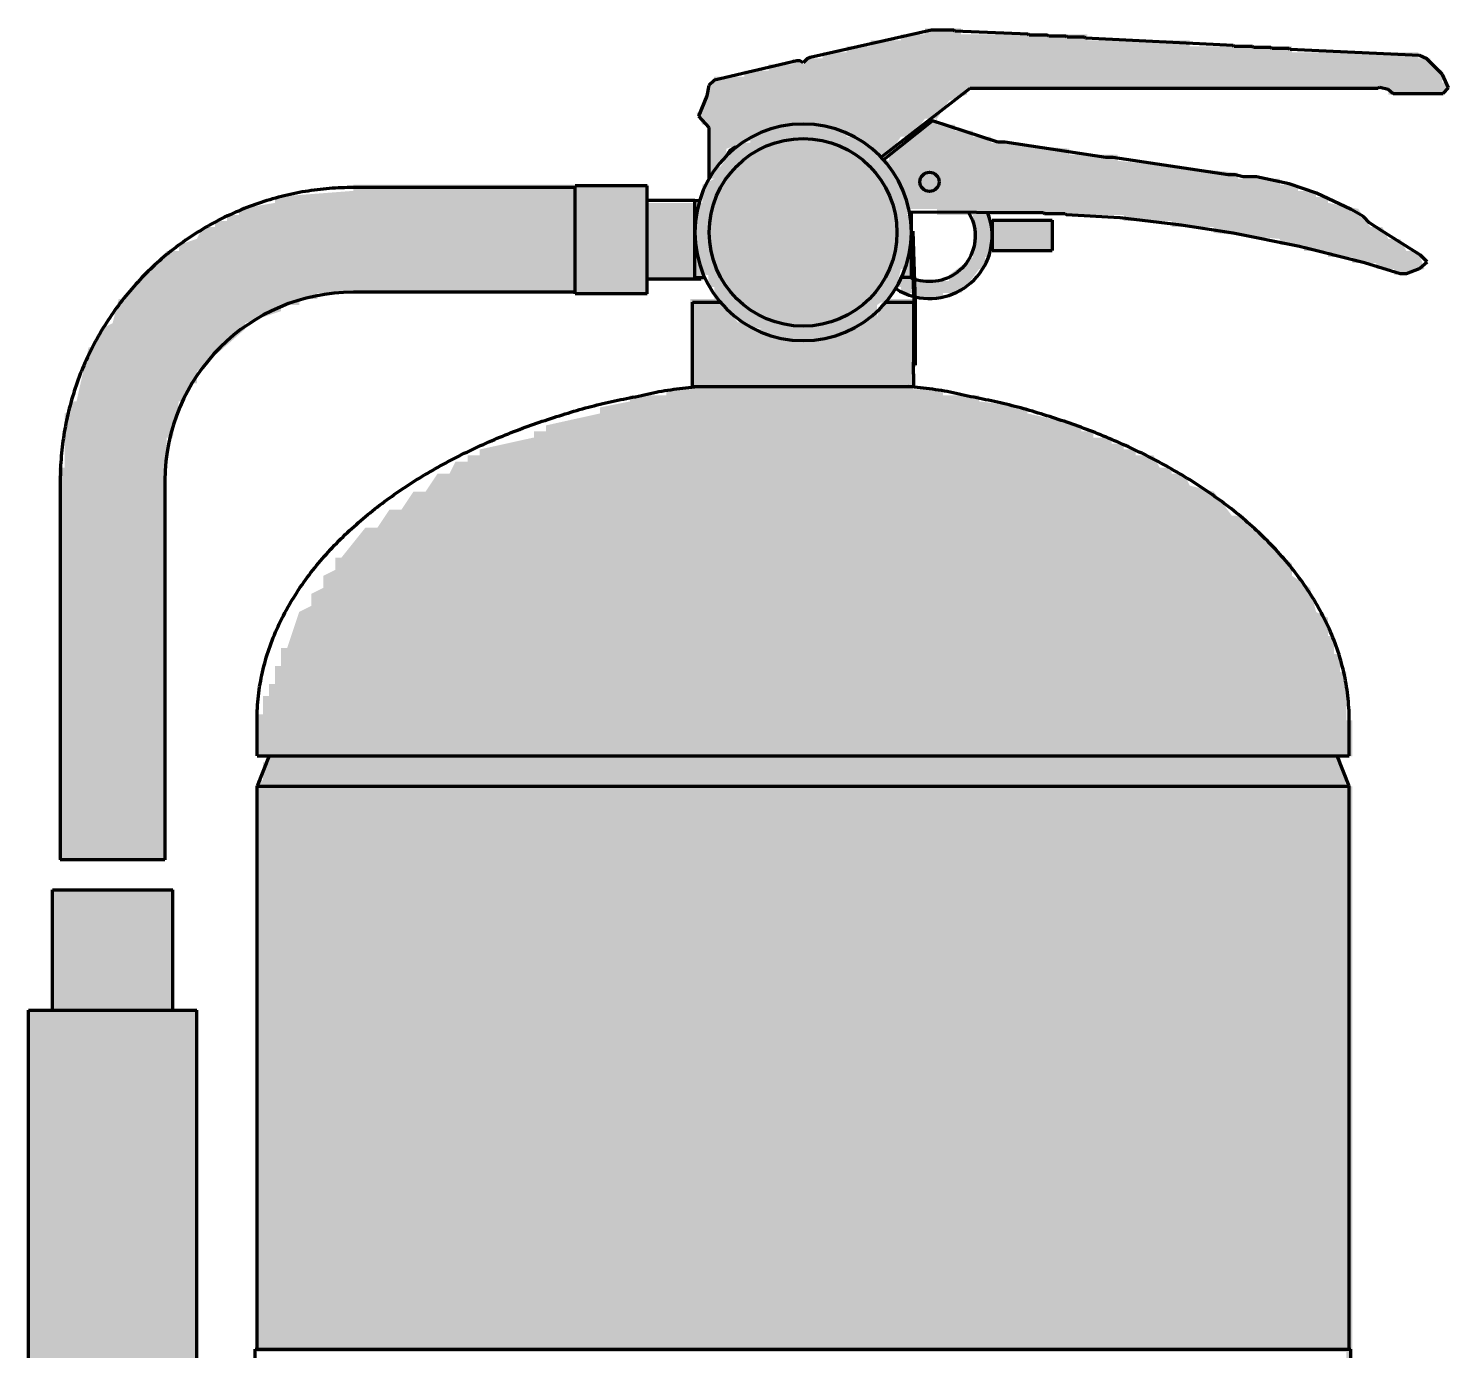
# Model space of a CAD drawing. Header units: millimetres. Extents: x 0 to 420, y 0 to 297.
# Drawn here: x 81.5 to 105.1, y 214.94 to 236.91 of the extents above; entities that cross this region are included whole.
import ezdxf

# ---------------------------------------------------------------- set-up
doc = ezdxf.new("R2010")
doc.units = ezdxf.units.MM
doc.layers.add('01-VISIBLE', color=7, linetype='CONTINUOUS', lineweight=70)
doc.layers.add('13-GRAFICA', color=30, linetype='CONTINUOUS', lineweight=18)

msp = doc.modelspace()

# ---------------------------------------------------------------- hatches: boundary and pattern name
at = {"layer": '13-GRAFICA', "true_color": 0xb21820}
h = msp.add_hatch(color=7, dxfattribs=at)
h.dxf.hatch_style = 1
h.paths.add_polyline_path([(92.799, 234.415), (92.799, 235.315), (92.699, 235.315), (92.599, 235.514), (92.699, 235.514), (92.899, 236.114), (93.399, 236.114), (93.399, 236.214), (93.799, 236.214), (93.799, 236.315), (94.199, 236.315), (94.199, 236.415), (94.399, 236.315), (94.399, 236.415), (94.699, 236.415), (94.699, 236.514), (95.099, 236.514), (95.099, 236.614), (95.499, 236.614), (95.499, 236.714), (95.999, 236.714), (95.999, 236.815), (96.399, 236.815), (96.399, 236.915), (96.999, 236.915), (96.999, 236.815), (99.099, 236.815), (99.099, 236.714), (100.799, 236.714), (100.799, 236.614), (102.499, 236.614), (102.499, 236.514), (104.599, 236.514), (104.599, 236.415), (104.799, 236.415), (104.799, 236.315), (104.999, 236.214), (104.999, 236.014), (105.099, 236.014), (104.999, 235.815), (104.099, 235.815), (104.099, 235.915), (97.099, 235.915), (97.099, 235.815), (96.799, 235.714), (96.599, 235.415), (96.399, 235.415), (96.199, 235.114), (95.999, 235.114), (95.799, 234.815), (95.599, 234.815), (95.599, 234.915), (95.399, 234.915), (95.299, 235.114), (94.799, 235.214), (94.799, 235.315), (93.899, 235.315), (93.899, 235.214), (93.699, 235.214), (93.699, 235.114), (93.099, 234.915), (93.099, 234.714), (92.899, 234.614), (92.899, 234.415)])
at = {"layer": '13-GRAFICA', "true_color": 0xffffff}
h = msp.add_hatch(color=7, dxfattribs=at)
h.dxf.hatch_style = 1
h.paths.add_polyline_path([(93.699, 231.915), (93.299, 232.014), (93.299, 232.114), (92.899, 232.415), (92.899, 232.614), (92.799, 232.614), (92.799, 232.815), (92.699, 232.815), (92.699, 233.014), (92.599, 233.014), (92.599, 234.014), (92.699, 234.014), (92.699, 234.315), (92.899, 234.415), (92.899, 234.614), (92.999, 234.614), (93.299, 235.014), (93.499, 235.014), (93.499, 235.114), (93.699, 235.114), (93.699, 235.214), (93.899, 235.214), (93.899, 235.315), (94.799, 235.315), (94.799, 235.214), (95.099, 235.214), (95.099, 235.114), (95.299, 235.114), (95.399, 234.915), (95.599, 234.915), (95.599, 234.815), (95.799, 234.714), (95.799, 234.514), (95.999, 234.415), (95.999, 234.214), (96.099, 234.214), (96.099, 233.815), (96.199, 233.815), (96.099, 232.915), (95.999, 232.915), (95.899, 232.514), (95.599, 232.315), (95.599, 232.114), (95.399, 232.114), (95.299, 231.915), (94.999, 231.915), (94.999, 231.815), (94.699, 231.815), (94.699, 231.714), (93.999, 231.714), (93.999, 231.815), (93.699, 231.815)])
at = {"layer": '13-GRAFICA', "true_color": 0xb21820}
h = msp.add_hatch(color=7, dxfattribs=at)
h.dxf.hatch_style = 1
h.paths.add_polyline_path([(96.599, 235.415), (96.599, 235.315), (96.599, 234.514), (96.399, 234.514), (96.299, 234.315), (96.299, 235.19)])
h = msp.add_hatch(color=7, dxfattribs=at)
h.dxf.hatch_style = 1
h.paths.add_polyline_path([(96.899, 235.315), (96.899, 235.214), (97.199, 235.214), (97.199, 235.114), (97.499, 235.114), (97.499, 235.014), (98.799, 234.915), (98.799, 234.815), (99.599, 234.815), (99.599, 234.714), (101.599, 234.514), (101.599, 234.415), (102.299, 234.415), (102.299, 234.315), (102.599, 234.315), (102.599, 234.214), (102.899, 234.214), (102.899, 234.114), (103.099, 234.114), (103.099, 234.014), (103.599, 233.915), (103.799, 233.614), (103.999, 233.614), (104.099, 233.415), (104.299, 233.415), (104.399, 233.214), (104.599, 233.214), (104.699, 232.915), (104.199, 232.815), (104.199, 232.915), (103.899, 232.915), (103.899, 233.014), (103.499, 233.014), (103.499, 233.114), (103.099, 233.114), (103.099, 233.214), (102.699, 233.214), (102.699, 233.315), (102.299, 233.315), (102.299, 233.415), (101.199, 233.514), (101.199, 233.614), (100.499, 233.614), (100.499, 233.714), (99.699, 233.714), (99.699, 233.815), (96.599, 233.815), (96.599, 233.915), (96.599, 234.214), (96.599, 234.514), (96.599, 235.315)])
h = msp.add_hatch(color=7, dxfattribs=at)
h.dxf.hatch_style = 1
h.paths.add_polyline_path([(95.999, 234.214), (95.999, 234.415), (95.799, 234.514), (95.799, 234.815), (96.299, 235.19), (96.299, 234.315), (96.299, 233.915), (96.099, 233.915), (96.099, 234.214)])
at = {"layer": '13-GRAFICA', "true_color": 0xd6d9de}
h = msp.add_hatch(color=7, dxfattribs=at)
h.dxf.hatch_style = 1
h.paths.add_polyline_path([(96.399, 234.514), (96.599, 234.514), (96.599, 234.214), (96.299, 234.315)])
at = {"layer": '13-GRAFICA', "true_color": 0x202020}
h = msp.add_hatch(color=7, dxfattribs=at)
h.dxf.hatch_style = 1
h.paths.add_polyline_path([(81.999, 223.114), (81.999, 229.614), (82.099, 229.614), (82.099, 230.514), (82.199, 230.514), (82.199, 230.714), (82.299, 230.714), (82.499, 231.614), (82.599, 231.614), (82.699, 231.915), (82.899, 232.014), (82.999, 232.415), (83.099, 232.415), (83.799, 233.214), (83.999, 233.214), (83.999, 233.315), (84.299, 233.415), (84.399, 233.614), (84.599, 233.614), (84.599, 233.714), (84.799, 233.714), (84.799, 233.815), (84.999, 233.815), (84.999, 233.915), (85.599, 234.014), (85.599, 234.114), (86.899, 234.214), (86.899, 234.315), (90.599, 234.315), (90.599, 232.514), (86.299, 232.514), (86.299, 232.415), (85.999, 232.415), (85.999, 232.315), (85.699, 232.315), (85.699, 232.214), (85.099, 232.014), (85.099, 231.915), (84.299, 231.214), (84.299, 231.014), (84.199, 231.014), (84.099, 230.714), (83.999, 230.714), (83.899, 230.114), (83.799, 230.114), (83.799, 223.114)])
at = {"layer": '13-GRAFICA', "true_color": 0xcba23e}
h = msp.add_hatch(color=7, dxfattribs=at)
h.dxf.hatch_style = 1
h.paths.add_polyline_path([(90.599, 232.514), (90.599, 234.315), (91.799, 234.315), (91.799, 232.514)])
at = {"layer": '13-GRAFICA', "true_color": 0xb21820}
h = msp.add_hatch(color=7, dxfattribs=at)
h.dxf.hatch_style = 1
h.paths.add_polyline_path([(96.299, 233.915), (96.299, 234.315), (96.599, 234.214), (96.599, 233.915)])
at = {"layer": '13-GRAFICA', "true_color": 0xcba23e}
h = msp.add_hatch(color=7, dxfattribs=at)
h.dxf.hatch_style = 1
h.paths.add_polyline_path([(91.799, 234.014), (92.599, 234.014), (92.599, 233.014), (92.699, 233.014), (92.699, 232.714), (91.799, 232.714)])
at = {"layer": '13-GRAFICA', "true_color": 0xd6d9de}
h = msp.add_hatch(color=7, dxfattribs=at)
h.dxf.hatch_style = 1
h.paths.add_polyline_path([(95.999, 232.614), (95.899, 232.614), (95.999, 232.815), (96.199, 232.815), (96.199, 232.714), (96.799, 232.714), (96.799, 232.815), (97.199, 233.114), (97.199, 233.815), (97.499, 233.815), (97.499, 233.114), (97.399, 233.114), (97.399, 232.915), (97.299, 232.915), (96.999, 232.514), (96.699, 232.514), (96.699, 232.415), (96.199, 232.415), (96.199, 232.514), (95.999, 232.514)])
at = {"layer": '13-GRAFICA', "true_color": 0xffd200}
h = msp.add_hatch(color=7, dxfattribs=at)
h.dxf.hatch_style = 1
h.paths.add_polyline_path([(97.499, 233.214), (97.499, 233.714), (98.499, 233.714), (98.499, 233.214)])
at = {"layer": '13-GRAFICA', "true_color": 0xcba23e}
h = msp.add_hatch(color=7, dxfattribs=at)
h.dxf.hatch_style = 1
h.paths.add_polyline_path([(96.099, 233.214), (96.199, 233.214), (96.199, 232.815), (95.999, 232.815)])
at = {"layer": '13-GRAFICA', "true_color": 0xb21820}
h = msp.add_hatch(color=7, dxfattribs=at)
h.dxf.hatch_style = 1
h.paths.add_polyline_path([(96.199, 230.915), (92.499, 230.915), (92.499, 232.415), (92.999, 232.415), (93.299, 232.014), (93.499, 232.014), (93.499, 231.915), (93.699, 231.915), (93.699, 231.815), (93.999, 231.815), (93.999, 231.714), (94.699, 231.714), (94.699, 231.815), (94.999, 231.815), (94.999, 231.915), (95.299, 231.915), (95.399, 232.114), (95.599, 232.114), (95.699, 232.415), (96.199, 232.415)])
h = msp.add_hatch(color=7, dxfattribs=at)
h.dxf.hatch_style = 1
h.paths.add_polyline_path([(85.299, 224.815), (85.299, 225.514), (85.399, 225.514), (85.399, 225.815), (85.499, 225.815), (85.499, 226.014), (85.599, 226.014), (85.599, 226.315), (85.699, 226.315), (85.699, 226.614), (85.799, 226.614), (85.999, 227.214), (86.199, 227.315), (86.199, 227.514), (86.399, 227.614), (86.399, 227.815), (86.599, 227.915), (86.599, 228.114), (86.699, 228.114), (87.099, 228.614), (87.299, 228.614), (87.499, 228.915), (87.699, 228.915), (87.899, 229.214), (88.099, 229.214), (88.299, 229.514), (88.499, 229.514), (88.599, 229.714), (88.799, 229.714), (88.799, 229.815), (88.999, 229.815), (88.999, 229.915), (89.899, 230.114), (89.899, 230.214), (90.099, 230.214), (90.099, 230.315), (90.999, 230.514), (90.999, 230.614), (91.499, 230.714), (91.499, 230.815), (92.099, 230.815), (92.099, 230.915), (96.699, 230.915), (96.699, 230.815), (97.299, 230.815), (97.299, 230.714), (98.099, 230.614), (98.099, 230.514), (98.999, 230.315), (98.999, 230.214), (99.199, 230.214), (99.199, 230.114), (99.499, 230.114), (99.499, 230.014), (99.699, 230.014), (99.699, 229.915), (99.899, 229.915), (99.899, 229.815), (100.199, 229.815), (100.299, 229.614), (100.499, 229.614), (100.499, 229.514), (100.699, 229.514), (100.799, 229.315), (101.199, 229.214), (101.499, 228.815), (101.699, 228.815), (101.699, 228.714), (102.499, 228.014), (102.499, 227.815), (102.799, 227.614), (102.899, 227.214), (103.099, 227.114), (103.099, 226.815), (103.199, 226.815), (103.199, 226.514), (103.299, 226.514), (103.299, 226.214), (103.399, 226.214), (103.399, 225.415), (103.499, 225.415), (103.499, 224.815)])
h = msp.add_hatch(color=7, dxfattribs=at)
h.dxf.hatch_style = 1
h.paths.add_polyline_path([(103.499, 203.714), (103.399, 203.714), (103.399, 214.915), (85.299, 214.915), (85.299, 224.415), (85.399, 224.415), (85.399, 224.714), (85.499, 224.714), (85.499, 224.815), (103.299, 224.815), (103.399, 224.315), (103.499, 224.315)])
at = {"layer": '13-GRAFICA', "true_color": 0x202020}
h = msp.add_hatch(color=7, dxfattribs=at)
h.dxf.hatch_style = 1
h.paths.add_polyline_path([(81.899, 222.614), (83.899, 222.614), (83.899, 220.614), (81.899, 220.614)])
h = msp.add_hatch(color=7, dxfattribs=at)
h.dxf.hatch_style = 1
h.paths.add_polyline_path([(81.499, 211.614), (81.499, 220.614), (84.299, 220.614), (84.299, 211.614)])

# ---------------------------------------------------------------- linework, layer by layer
at = {"layer": '01-VISIBLE'}
for p, q in [((96.508, 236.886), (94.493, 236.428)), ((96.88, 236.886), (96.508, 236.886)), ((96.897, 236.868), (96.88, 236.886)), ((98.116, 236.817), (96.897, 236.868)), ((98.133, 236.802), (98.116, 236.817)), ((98.438, 236.802), (98.133, 236.802)), ((98.455, 236.785), (98.438, 236.802)), ((98.743, 236.785), (98.455, 236.785)), ((98.76, 236.767), (98.743, 236.785)), ((99.048, 236.767), (98.76, 236.767)), ((99.065, 236.75), (99.048, 236.767)), ((101.52, 236.631), (99.065, 236.75)), ((101.537, 236.614), (101.52, 236.631)), ((101.842, 236.614), (101.537, 236.614)), ((101.859, 236.597), (101.842, 236.614)), ((102.146, 236.597), (101.859, 236.597)), ((102.163, 236.581), (102.146, 236.597)), ((102.451, 236.581), (102.163, 236.581)), ((102.468, 236.564), (102.451, 236.581)), ((104.619, 236.463), (102.468, 236.564)), ((94.272, 236.377), (92.901, 236.055)), ((94.323, 236.377), (94.272, 236.377)), ((94.374, 236.344), (94.323, 236.377)), ((94.442, 236.411), (94.374, 236.344)), ((94.493, 236.428), (94.442, 236.411)), ((104.737, 236.411), (104.619, 236.463)), ((105, 236.149), (104.737, 236.411)), ((92.901, 236.055), (92.808, 235.963)), ((105.101, 235.928), (105, 236.149)), ((92.774, 235.793), (92.638, 235.454)), ((92.808, 235.963), (92.774, 235.793)), ((95.67, 234.774), (97.151, 235.921)), ((97.151, 235.921), (103.924, 235.921)), ((103.924, 235.921), (103.958, 235.938)), ((103.958, 235.938), (104.094, 235.904)), ((104.094, 235.904), (104.178, 235.835)), ((104.178, 235.835), (105.008, 235.835)), ((105.008, 235.835), (105.101, 235.928)), ((92.638, 235.454), (92.808, 235.268)), ((96.525, 235.379), (95.709, 234.731)), ((97.608, 235.024), (96.525, 235.379)), ((92.808, 235.268), (92.808, 234.412)), ((97.727, 235.024), (97.608, 235.024)), ((99.403, 234.769), (97.727, 235.024)), ((99.522, 234.769), (99.403, 234.769)), ((101.435, 234.481), (99.522, 234.769)), ((101.554, 234.481), (101.435, 234.481)), ((101.689, 234.447), (101.554, 234.481)), ((101.909, 234.447), (101.689, 234.447)), ((102.451, 234.328), (101.909, 234.447)), ((90.584, 234.269), (86.899, 234.269)), ((91.784, 234.299), (90.584, 234.299)), ((102.908, 234.177), (102.451, 234.328)), ((103.484, 233.905), (102.908, 234.177)), ((92.574, 234.054), (91.784, 234.054)), ((92.574, 232.774), (92.574, 234.054)), ((103.687, 233.786), (103.484, 233.905)), ((96.141, 233.867), (98.37, 233.855)), ((96.174, 232.774), (96.174, 233.867)), ((97.514, 233.725), (98.514, 233.725)), ((98.37, 233.855), (98.387, 233.838)), ((98.387, 233.838), (98.726, 233.838)), ((98.726, 233.838), (98.743, 233.82)), ((98.743, 233.82), (99.64, 233.769)), ((99.64, 233.769), (100.656, 233.651)), ((103.789, 233.685), (103.687, 233.786)), ((103.992, 233.549), (103.789, 233.685)), ((96.177, 233.544), (96.197, 233.545)), ((96.217, 232.364), (96.177, 233.544)), ((96.197, 233.545), (96.237, 232.365)), ((100.656, 233.651), (101.52, 233.516)), ((101.52, 233.516), (102.621, 233.296)), ((104.636, 233.143), (103.992, 233.549)), ((97.514, 233.225), (98.514, 233.225)), ((102.621, 233.296), (103.704, 233.024)), ((103.704, 233.024), (104.297, 232.839)), ((104.619, 232.923), (104.746, 233.034)), ((104.746, 233.034), (104.636, 233.143)), ((92.674, 232.745), (91.784, 232.745)), ((104.297, 232.839), (104.399, 232.839)), ((104.399, 232.839), (104.619, 232.923)), ((90.584, 232.529), (86.899, 232.529)), ((91.784, 232.5), (90.584, 232.5)), ((92.534, 230.964), (92.534, 232.364)), ((96.214, 231.364), (96.214, 232.364)), ((96.217, 231.315), (96.217, 232.364)), ((96.237, 232.365), (96.237, 231.315)), ((96.211, 231.165), (96.211, 231.364)), ((96.237, 231.315), (96.217, 231.315)), ((96.214, 230.964), (96.214, 231.165)), ((96.125, 230.964), (96.125, 230.964)), ((82.029, 229.399), (82.029, 223.094)), ((83.769, 229.399), (83.769, 223.094)), ((85.299, 224.821), (85.299, 225.421)), ((103.449, 224.821), (103.449, 225.421)), ((85.499, 224.821), (85.299, 224.321)), ((103.449, 224.321), (103.249, 224.821)), ((85.299, 214.957), (85.299, 224.321)), ((103.449, 214.957), (103.449, 224.321)), ((81.899, 220.594), (81.899, 222.594)), ((83.899, 220.594), (83.899, 222.594)), ((81.499, 211.594), (81.499, 220.594)), ((84.299, 211.594), (84.299, 220.594)), ((85.269, 203.695), (85.269, 214.957)), ((103.479, 203.695), (103.479, 214.957))]:
    msp.add_line(p, q, dxfattribs=at)
for points in [[(96.39, 234.501), (96.39, 234.501), (96.39, 234.501), (96.391, 234.501), (96.391, 234.501), (96.391, 234.501), (96.391, 234.501)], [(86.899, 234.269), (86.849, 234.269), (86.798, 234.268), (86.748, 234.267), (86.698, 234.265), (86.647, 234.263), (86.597, 234.26), (86.547, 234.257), (86.497, 234.253), (86.447, 234.248), (86.397, 234.244), (86.347, 234.238), (86.297, 234.232), (86.247, 234.226), (86.197, 234.219), (86.147, 234.211), (86.097, 234.203), (86.048, 234.195), (85.998, 234.185), (85.949, 234.176), (85.9, 234.166), (85.85, 234.155), (85.801, 234.144), (85.752, 234.133), (85.703, 234.12), (85.655, 234.108), (85.606, 234.095), (85.558, 234.081), (85.509, 234.067), (85.461, 234.052), (85.413, 234.037), (85.365, 234.022), (85.318, 234.006), (85.27, 233.989), (85.223, 233.972), (85.176, 233.954), (85.129, 233.936), (85.082, 233.918), (85.035, 233.899), (84.989, 233.879), (84.943, 233.859), (84.897, 233.839), (84.851, 233.818), (84.805, 233.797), (84.76, 233.775), (84.715, 233.752), (84.67, 233.73), (84.626, 233.706), (84.581, 233.683), (84.537, 233.658), (84.493, 233.634), (84.449, 233.609), (84.406, 233.583), (84.363, 233.557), (84.32, 233.531), (84.278, 233.504), (84.235, 233.477), (84.193, 233.449), (84.152, 233.421), (84.11, 233.392), (84.069, 233.363), (84.028, 233.333), (83.988, 233.304), (83.948, 233.273), (83.908, 233.243), (83.868, 233.211), (83.829, 233.18), (83.79, 233.148), (83.752, 233.116), (83.713, 233.083), (83.675, 233.05), (83.638, 233.016), (83.601, 232.982), (83.564, 232.948), (83.527, 232.914), (83.491, 232.879), (83.455, 232.843), (83.42, 232.807), (83.385, 232.771), (83.35, 232.735), (83.316, 232.698), (83.282, 232.661), (83.249, 232.623), (83.216, 232.585), (83.183, 232.547), (83.15, 232.508), (83.119, 232.47), (83.087, 232.43), (83.056, 232.391), (83.025, 232.351), (82.995, 232.311), (82.965, 232.27), (82.936, 232.229), (82.907, 232.188), (82.878, 232.147), (82.85, 232.105), (82.822, 232.063), (82.795, 232.021), (82.768, 231.978), (82.741, 231.935), (82.715, 231.892), (82.69, 231.849), (82.665, 231.805), (82.64, 231.762), (82.616, 231.717), (82.592, 231.673), (82.569, 231.628), (82.546, 231.583), (82.524, 231.538), (82.502, 231.493), (82.481, 231.448), (82.46, 231.402), (82.439, 231.356), (82.419, 231.31), (82.4, 231.263), (82.381, 231.217), (82.362, 231.17), (82.344, 231.123), (82.327, 231.076), (82.309, 231.028), (82.293, 230.981), (82.277, 230.933), (82.261, 230.885), (82.246, 230.837), (82.231, 230.789), (82.217, 230.741), (82.204, 230.692), (82.191, 230.644), (82.178, 230.595), (82.166, 230.546), (82.154, 230.497), (82.143, 230.448), (82.133, 230.399), (82.123, 230.35), (82.113, 230.3), (82.104, 230.251), (82.095, 230.201), (82.087, 230.151), (82.08, 230.102), (82.073, 230.052), (82.066, 230.002), (82.06, 229.952), (82.055, 229.902), (82.05, 229.852), (82.046, 229.802), (82.042, 229.751), (82.038, 229.701), (82.035, 229.651), (82.033, 229.601), (82.031, 229.55), (82.03, 229.5), (82.029, 229.45), (82.029, 229.399)], [(90.584, 232.5), (90.584, 232.549), (90.584, 232.6), (90.584, 232.649), (90.584, 232.7), (90.584, 232.75), (90.584, 232.799), (90.584, 232.85), (90.584, 232.899), (90.584, 232.95), (90.584, 233), (90.584, 233.049), (90.584, 233.1), (90.584, 233.149), (90.584, 233.2), (90.584, 233.25), (90.584, 233.299), (90.584, 233.35), (90.584, 233.399), (90.584, 233.45), (90.584, 233.5), (90.584, 233.549), (90.584, 233.6), (90.584, 233.649), (90.584, 233.7), (90.584, 233.75), (90.584, 233.799), (90.584, 233.85), (90.584, 233.899), (90.584, 233.95), (90.584, 234), (90.584, 234.049), (90.584, 234.1), (90.584, 234.149), (90.584, 234.2), (90.584, 234.25), (90.584, 234.299)], [(91.784, 232.5), (91.784, 232.549), (91.784, 232.6), (91.784, 232.649), (91.784, 232.7), (91.784, 232.75), (91.784, 232.799), (91.784, 232.85), (91.784, 232.899), (91.784, 232.95), (91.784, 233), (91.784, 233.049), (91.784, 233.1), (91.784, 233.149), (91.784, 233.2), (91.784, 233.25), (91.784, 233.299), (91.784, 233.35), (91.784, 233.399), (91.784, 233.45), (91.784, 233.5), (91.784, 233.549), (91.784, 233.6), (91.784, 233.649), (91.784, 233.7), (91.784, 233.75), (91.784, 233.799), (91.784, 233.85), (91.784, 233.899), (91.784, 233.95), (91.784, 234), (91.784, 234.049), (91.784, 234.1), (91.784, 234.149), (91.784, 234.2), (91.784, 234.25), (91.784, 234.299)], [(92.574, 234.054), (92.587, 234.054), (92.601, 234.054), (92.614, 234.054), (92.627, 234.054), (92.64, 234.054), (92.654, 234.054)], [(97.122, 233.862), (97.147, 233.818), (97.169, 233.772), (97.188, 233.726), (97.204, 233.678), (97.216, 233.629), (97.225, 233.579), (97.231, 233.529), (97.234, 233.479), (97.233, 233.428), (97.229, 233.378), (97.222, 233.328), (97.211, 233.279), (97.197, 233.23), (97.18, 233.183), (97.16, 233.137), (97.136, 233.092), (97.11, 233.049), (97.081, 233.008), (97.05, 232.968), (97.016, 232.931), (96.979, 232.897), (96.94, 232.864), (96.899, 232.835), (96.857, 232.808), (96.812, 232.784), (96.766, 232.763), (96.719, 232.745), (96.671, 232.73), (96.622, 232.719), (96.572, 232.711), (96.522, 232.706), (96.472, 232.705), (96.421, 232.706), (96.371, 232.712), (96.321, 232.72), (96.272, 232.732), (96.224, 232.747)], [(97.514, 233.725), (97.514, 233.674), (97.514, 233.625), (97.514, 233.575), (97.514, 233.524), (97.514, 233.475), (97.514, 233.424), (97.514, 233.375), (97.514, 233.325), (97.514, 233.274), (97.514, 233.225)], [(98.514, 233.725), (98.514, 233.674), (98.514, 233.625), (98.514, 233.575), (98.514, 233.524), (98.514, 233.475), (98.514, 233.424), (98.514, 233.375), (98.514, 233.325), (98.514, 233.274), (98.514, 233.225)], [(92.574, 232.774), (92.601, 232.774), (92.629, 232.774), (92.656, 232.774), (92.683, 232.774), (92.71, 232.774), (92.738, 232.774)], [(92.674, 232.745), (92.674, 232.75), (92.674, 232.755), (92.674, 232.76), (92.674, 232.764), (92.674, 232.769), (92.674, 232.774)], [(96.174, 232.774), (96.147, 232.774), (96.119, 232.774), (96.092, 232.774), (96.065, 232.774), (96.038, 232.774), (96.01, 232.774)], [(96.204, 232.754), (96.196, 232.757), (96.188, 232.761), (96.179, 232.764), (96.171, 232.767), (96.163, 232.771), (96.155, 232.774)], [(92.534, 232.364), (92.586, 232.364), (92.637, 232.364), (92.689, 232.364), (92.74, 232.364), (92.792, 232.364), (92.843, 232.364), (92.895, 232.364), (92.946, 232.364), (92.998, 232.364)], [(95.75, 232.364), (95.802, 232.364), (95.853, 232.364), (95.905, 232.364), (95.956, 232.364), (96.008, 232.364), (96.059, 232.364), (96.111, 232.364), (96.162, 232.364), (96.214, 232.364)], [(96.211, 231.364), (96.212, 231.364), (96.212, 231.364), (96.213, 231.364), (96.213, 231.364), (96.214, 231.364), (96.214, 231.364)], [(96.211, 231.165), (96.212, 231.165), (96.212, 231.165), (96.213, 231.165), (96.213, 231.165), (96.214, 231.165), (96.214, 231.165)], [(85.299, 225.421), (85.299, 225.471), (85.3, 225.521), (85.302, 225.571), (85.305, 225.621), (85.308, 225.671), (85.312, 225.721), (85.316, 225.771), (85.322, 225.82), (85.328, 225.87), (85.334, 225.92), (85.342, 225.969), (85.35, 226.019), (85.359, 226.068), (85.368, 226.117), (85.378, 226.166), (85.389, 226.215), (85.401, 226.264), (85.413, 226.313), (85.426, 226.361), (85.439, 226.409), (85.453, 226.457), (85.468, 226.505), (85.483, 226.553), (85.499, 226.6), (85.516, 226.648), (85.533, 226.695), (85.551, 226.742), (85.569, 226.788), (85.588, 226.835), (85.607, 226.881), (85.627, 226.927), (85.648, 226.972), (85.669, 227.018), (85.691, 227.063), (85.713, 227.108), (85.736, 227.152), (85.759, 227.197), (85.783, 227.241), (85.807, 227.285), (85.832, 227.328), (85.857, 227.371), (85.883, 227.414), (85.909, 227.457), (85.936, 227.5), (85.963, 227.542), (85.99, 227.583), (86.018, 227.625), (86.047, 227.666), (86.076, 227.707), (86.105, 227.748), (86.134, 227.788), (86.164, 227.828), (86.195, 227.868), (86.226, 227.908), (86.257, 227.947), (86.288, 227.986), (86.32, 228.024), (86.353, 228.063), (86.385, 228.101), (86.418, 228.139), (86.451, 228.176), (86.485, 228.213), (86.519, 228.25), (86.553, 228.287), (86.588, 228.323), (86.623, 228.359), (86.658, 228.394), (86.693, 228.43), (86.729, 228.465), (86.765, 228.5), (86.801, 228.534), (86.838, 228.568), (86.875, 228.602), (86.912, 228.636), (86.949, 228.669), (86.987, 228.702), (87.025, 228.735), (87.063, 228.768), (87.101, 228.8), (87.14, 228.832), (87.179, 228.864), (87.218, 228.895), (87.257, 228.926), (87.296, 228.957), (87.336, 228.987), (87.376, 229.018), (87.416, 229.048), (87.456, 229.078), (87.497, 229.107), (87.538, 229.136), (87.578, 229.165), (87.619, 229.194), (87.661, 229.222), (87.702, 229.25), (87.744, 229.278), (87.786, 229.306), (87.827, 229.333), (87.87, 229.361), (87.912, 229.387), (87.954, 229.414), (87.997, 229.44), (88.04, 229.466), (88.083, 229.492), (88.126, 229.518), (88.169, 229.543), (88.212, 229.568), (88.256, 229.593), (88.299, 229.618), (88.343, 229.642), (88.387, 229.666), (88.431, 229.69), (88.475, 229.714), (88.519, 229.737), (88.564, 229.761), (88.608, 229.784), (88.653, 229.806), (88.698, 229.829), (88.743, 229.851), (88.788, 229.873), (88.833, 229.895), (88.878, 229.916), (88.923, 229.938), (88.969, 229.959), (89.014, 229.98), (89.06, 230), (89.105, 230.021), (89.151, 230.041), (89.197, 230.061), (89.243, 230.081), (89.289, 230.101), (89.335, 230.12), (89.382, 230.139), (89.428, 230.158), (89.475, 230.177), (89.521, 230.195), (89.568, 230.213), (89.615, 230.231), (89.661, 230.249), (89.708, 230.267), (89.755, 230.284), (89.802, 230.301), (89.85, 230.318), (89.897, 230.335), (89.944, 230.351), (89.992, 230.367), (90.039, 230.383), (90.087, 230.399), (90.134, 230.415), (90.182, 230.431), (90.229, 230.446), (90.277, 230.461), (90.325, 230.476), (90.373, 230.491), (90.42, 230.506), (90.468, 230.521), (90.516, 230.536), (90.564, 230.55), (90.612, 230.564), (90.66, 230.578), (90.709, 230.592), (90.757, 230.605), (90.805, 230.618), (90.854, 230.631), (90.902, 230.643), (90.951, 230.655), (91, 230.667), (91.048, 230.678), (91.097, 230.69), (91.146, 230.701), (91.195, 230.711), (91.244, 230.722), (91.293, 230.732), (91.342, 230.743), (91.391, 230.753), (91.44, 230.763), (91.489, 230.772), (91.538, 230.782), (91.587, 230.792), (91.637, 230.802), (91.686, 230.812), (91.735, 230.822), (91.784, 230.832), (91.833, 230.843), (91.881, 230.855), (91.93, 230.868), (91.978, 230.879), (92.028, 230.887), (92.077, 230.895), (92.127, 230.902), (92.177, 230.908), (92.226, 230.915), (92.276, 230.921), (92.326, 230.928), (92.375, 230.934), (92.425, 230.94), (92.475, 230.946), (92.525, 230.952), (92.574, 230.958), (92.624, 230.964)], [(92.534, 230.964), (92.584, 230.964), (92.635, 230.964), (92.685, 230.964), (92.736, 230.964), (92.786, 230.964), (92.836, 230.964), (92.887, 230.964), (92.937, 230.964), (92.988, 230.964), (93.038, 230.964), (93.089, 230.964), (93.139, 230.964), (93.189, 230.964), (93.24, 230.964), (93.29, 230.964), (93.341, 230.964), (93.391, 230.964), (93.441, 230.964), (93.492, 230.964), (93.542, 230.964), (93.593, 230.964), (93.643, 230.964), (93.693, 230.964), (93.744, 230.964), (93.794, 230.964), (93.845, 230.964), (93.895, 230.964), (93.946, 230.964), (93.996, 230.964), (94.046, 230.964), (94.097, 230.964), (94.147, 230.964), (94.198, 230.964), (94.248, 230.964), (94.298, 230.964), (94.349, 230.964), (94.399, 230.964), (94.45, 230.964), (94.5, 230.964), (94.55, 230.964), (94.601, 230.964), (94.651, 230.964), (94.702, 230.964), (94.752, 230.964), (94.802, 230.964), (94.853, 230.964), (94.903, 230.964), (94.954, 230.964), (95.004, 230.964), (95.055, 230.964), (95.105, 230.964), (95.155, 230.964), (95.206, 230.964), (95.256, 230.964), (95.307, 230.964), (95.357, 230.964), (95.407, 230.964), (95.458, 230.964), (95.508, 230.964), (95.559, 230.964), (95.609, 230.964), (95.659, 230.964), (95.71, 230.964), (95.76, 230.964), (95.811, 230.964), (95.861, 230.964), (95.912, 230.964), (95.962, 230.964), (96.012, 230.964), (96.063, 230.964), (96.113, 230.964), (96.164, 230.964), (96.214, 230.964)], [(103.449, 225.421), (103.449, 225.471), (103.448, 225.521), (103.446, 225.571), (103.443, 225.621), (103.44, 225.671), (103.436, 225.721), (103.432, 225.771), (103.426, 225.82), (103.42, 225.87), (103.414, 225.92), (103.406, 225.969), (103.398, 226.019), (103.389, 226.068), (103.38, 226.117), (103.37, 226.166), (103.359, 226.215), (103.347, 226.264), (103.335, 226.313), (103.322, 226.361), (103.309, 226.409), (103.295, 226.457), (103.28, 226.505), (103.265, 226.553), (103.249, 226.6), (103.232, 226.648), (103.215, 226.695), (103.198, 226.741), (103.179, 226.788), (103.16, 226.834), (103.141, 226.881), (103.121, 226.926), (103.1, 226.972), (103.079, 227.018), (103.057, 227.063), (103.035, 227.108), (103.012, 227.152), (102.989, 227.197), (102.965, 227.241), (102.941, 227.284), (102.916, 227.328), (102.891, 227.371), (102.865, 227.414), (102.839, 227.457), (102.812, 227.499), (102.785, 227.541), (102.758, 227.583), (102.73, 227.625), (102.701, 227.666), (102.673, 227.707), (102.643, 227.748), (102.614, 227.788), (102.584, 227.828), (102.553, 227.868), (102.523, 227.908), (102.491, 227.947), (102.46, 227.986), (102.428, 228.024), (102.396, 228.063), (102.363, 228.101), (102.33, 228.138), (102.297, 228.176), (102.263, 228.213), (102.229, 228.25), (102.195, 228.286), (102.16, 228.323), (102.126, 228.359), (102.09, 228.394), (102.055, 228.43), (102.019, 228.465), (101.983, 228.499), (101.947, 228.534), (101.91, 228.568), (101.873, 228.602), (101.836, 228.636), (101.799, 228.669), (101.761, 228.702), (101.724, 228.735), (101.685, 228.767), (101.647, 228.8), (101.608, 228.832), (101.57, 228.863), (101.531, 228.895), (101.491, 228.926), (101.452, 228.957), (101.412, 228.987), (101.372, 229.017), (101.332, 229.048), (101.292, 229.077), (101.252, 229.107), (101.211, 229.136), (101.17, 229.165), (101.129, 229.194), (101.088, 229.222), (101.046, 229.25), (101.005, 229.278), (100.963, 229.306), (100.921, 229.333), (100.879, 229.36), (100.837, 229.387), (100.794, 229.414), (100.752, 229.44), (100.709, 229.466), (100.666, 229.492), (100.623, 229.518), (100.58, 229.543), (100.536, 229.568), (100.493, 229.593), (100.449, 229.618), (100.406, 229.642), (100.362, 229.666), (100.318, 229.69), (100.273, 229.714), (100.229, 229.737), (100.185, 229.76), (100.14, 229.783), (100.096, 229.806), (100.051, 229.829), (100.006, 229.851), (99.961, 229.873), (99.916, 229.895), (99.871, 229.916), (99.825, 229.937), (99.78, 229.959), (99.734, 229.98), (99.689, 230), (99.643, 230.021), (99.597, 230.041), (99.551, 230.061), (99.505, 230.081), (99.459, 230.1), (99.413, 230.12), (99.367, 230.139), (99.32, 230.158), (99.274, 230.176), (99.227, 230.195), (99.181, 230.213), (99.134, 230.231), (99.087, 230.249), (99.04, 230.266), (98.993, 230.284), (98.946, 230.301), (98.899, 230.318), (98.852, 230.334), (98.804, 230.351), (98.757, 230.367), (98.71, 230.383), (98.662, 230.399), (98.615, 230.415), (98.567, 230.43), (98.519, 230.446), (98.472, 230.461), (98.424, 230.476), (98.376, 230.491), (98.328, 230.506), (98.28, 230.521), (98.232, 230.535), (98.185, 230.55), (98.136, 230.564), (98.088, 230.578), (98.04, 230.591), (97.992, 230.605), (97.943, 230.618), (97.895, 230.63), (97.847, 230.643), (97.798, 230.655), (97.749, 230.667), (97.701, 230.678), (97.652, 230.69), (97.603, 230.701), (97.554, 230.711), (97.505, 230.722), (97.456, 230.732), (97.407, 230.742), (97.358, 230.752), (97.309, 230.762), (97.26, 230.772), (97.211, 230.782), (97.161, 230.792), (97.112, 230.802), (97.063, 230.812), (97.014, 230.822), (96.965, 230.832), (96.916, 230.843), (96.867, 230.854), (96.819, 230.868), (96.77, 230.879), (96.721, 230.887), (96.672, 230.895), (96.622, 230.901), (96.572, 230.908), (96.523, 230.915), (96.473, 230.921), (96.423, 230.927), (96.374, 230.934), (96.324, 230.94), (96.274, 230.946), (96.224, 230.952), (96.175, 230.958), (96.125, 230.964)], [(85.299, 224.821), (85.349, 224.821), (85.399, 224.821), (85.449, 224.821), (85.499, 224.821), (85.549, 224.821), (85.599, 224.821), (85.649, 224.821), (85.699, 224.821), (85.749, 224.821), (85.799, 224.821), (85.849, 224.821), (85.899, 224.821), (85.949, 224.821), (85.999, 224.821), (86.049, 224.821), (86.099, 224.821), (86.149, 224.821), (86.199, 224.821), (86.249, 224.821), (86.299, 224.821), (86.349, 224.821), (86.399, 224.821), (86.449, 224.821), (86.499, 224.821), (86.549, 224.821), (86.599, 224.821), (86.649, 224.821), (86.699, 224.821), (86.749, 224.821), (86.799, 224.821), (86.849, 224.821), (86.899, 224.821), (86.949, 224.821), (86.999, 224.821), (87.049, 224.821), (87.099, 224.821), (87.149, 224.821), (87.199, 224.821), (87.249, 224.821), (87.299, 224.821), (87.349, 224.821), (87.399, 224.821), (87.449, 224.821), (87.499, 224.821), (87.549, 224.821), (87.599, 224.821), (87.649, 224.821), (87.699, 224.821), (87.749, 224.821), (87.799, 224.821), (87.849, 224.821), (87.899, 224.821), (87.949, 224.821), (87.999, 224.821), (88.049, 224.821), (88.099, 224.821), (88.149, 224.821), (88.199, 224.821), (88.249, 224.821), (88.299, 224.821), (88.349, 224.821), (88.399, 224.821), (88.449, 224.821), (88.499, 224.821), (88.549, 224.821), (88.599, 224.821), (88.649, 224.821), (88.699, 224.821), (88.749, 224.821), (88.799, 224.821), (88.849, 224.821), (88.899, 224.821), (88.949, 224.821), (88.999, 224.821), (89.049, 224.821), (89.099, 224.821), (89.149, 224.821), (89.199, 224.821), (89.249, 224.821), (89.299, 224.821), (89.349, 224.821), (89.399, 224.821), (89.449, 224.821), (89.499, 224.821), (89.549, 224.821), (89.599, 224.821), (89.649, 224.821), (89.699, 224.821), (89.749, 224.821), (89.799, 224.821), (89.849, 224.821), (89.899, 224.821), (89.949, 224.821), (89.999, 224.821), (90.049, 224.821), (90.099, 224.821), (90.149, 224.821), (90.199, 224.821), (90.249, 224.821), (90.299, 224.821), (90.349, 224.821), (90.399, 224.821), (90.449, 224.821), (90.499, 224.821), (90.549, 224.821), (90.599, 224.821), (90.649, 224.821), (90.699, 224.821), (90.749, 224.821), (90.799, 224.821), (90.849, 224.821), (90.899, 224.821), (90.949, 224.821), (90.999, 224.821), (91.049, 224.821), (91.099, 224.821), (91.149, 224.821), (91.199, 224.821), (91.249, 224.821), (91.299, 224.821), (91.349, 224.821), (91.399, 224.821), (91.449, 224.821), (91.499, 224.821), (91.549, 224.821), (91.599, 224.821), (91.649, 224.821), (91.699, 224.821), (91.749, 224.821), (91.799, 224.821), (91.849, 224.821), (91.899, 224.821), (91.949, 224.821), (91.999, 224.821), (92.049, 224.821), (92.099, 224.821), (92.149, 224.821), (92.199, 224.821), (92.249, 224.821), (92.299, 224.821), (92.349, 224.821), (92.399, 224.821), (92.449, 224.821), (92.499, 224.821), (92.549, 224.821), (92.599, 224.821), (92.649, 224.821), (92.699, 224.821), (92.749, 224.821), (92.799, 224.821), (92.849, 224.821), (92.899, 224.821), (92.949, 224.821), (92.999, 224.821), (93.049, 224.821), (93.099, 224.821), (93.149, 224.821), (93.199, 224.821), (93.249, 224.821), (93.299, 224.821), (93.349, 224.821), (93.399, 224.821), (93.449, 224.821), (93.499, 224.821), (93.549, 224.821), (93.599, 224.821), (93.649, 224.821), (93.699, 224.821), (93.749, 224.821), (93.799, 224.821), (93.849, 224.821), (93.899, 224.821), (93.949, 224.821), (93.999, 224.821), (94.049, 224.821), (94.099, 224.821), (94.149, 224.821), (94.199, 224.821), (94.249, 224.821), (94.299, 224.821), (94.349, 224.821), (94.399, 224.821), (94.449, 224.821), (94.499, 224.821), (94.549, 224.821), (94.599, 224.821), (94.649, 224.821), (94.699, 224.821), (94.749, 224.821), (94.799, 224.821), (94.849, 224.821), (94.899, 224.821), (94.949, 224.821), (94.999, 224.821), (95.049, 224.821), (95.099, 224.821), (95.149, 224.821), (95.199, 224.821), (95.249, 224.821), (95.299, 224.821), (95.349, 224.821), (95.399, 224.821), (95.449, 224.821), (95.499, 224.821), (95.549, 224.821), (95.599, 224.821), (95.649, 224.821), (95.699, 224.821), (95.749, 224.821), (95.799, 224.821), (95.849, 224.821), (95.899, 224.821), (95.949, 224.821), (95.999, 224.821), (96.049, 224.821), (96.099, 224.821), (96.149, 224.821), (96.199, 224.821), (96.249, 224.821), (96.299, 224.821), (96.349, 224.821), (96.399, 224.821), (96.449, 224.821), (96.499, 224.821), (96.549, 224.821), (96.599, 224.821), (96.649, 224.821), (96.699, 224.821), (96.749, 224.821), (96.799, 224.821), (96.849, 224.821), (96.899, 224.821), (96.949, 224.821), (96.999, 224.821), (97.049, 224.821), (97.099, 224.821), (97.149, 224.821), (97.199, 224.821), (97.249, 224.821), (97.299, 224.821), (97.349, 224.821), (97.399, 224.821), (97.449, 224.821), (97.499, 224.821), (97.549, 224.821), (97.599, 224.821), (97.649, 224.821), (97.699, 224.821), (97.749, 224.821), (97.799, 224.821), (97.849, 224.821), (97.899, 224.821), (97.949, 224.821), (97.999, 224.821), (98.049, 224.821), (98.099, 224.821), (98.149, 224.821), (98.199, 224.821), (98.249, 224.821), (98.299, 224.821), (98.349, 224.821), (98.399, 224.821), (98.449, 224.821), (98.499, 224.821), (98.549, 224.821), (98.599, 224.821), (98.649, 224.821), (98.699, 224.821), (98.749, 224.821), (98.799, 224.821), (98.849, 224.821), (98.899, 224.821), (98.949, 224.821), (98.999, 224.821), (99.049, 224.821), (99.099, 224.821), (99.149, 224.821), (99.199, 224.821), (99.249, 224.821), (99.299, 224.821), (99.349, 224.821), (99.399, 224.821), (99.449, 224.821), (99.499, 224.821), (99.549, 224.821), (99.599, 224.821), (99.649, 224.821), (99.699, 224.821), (99.749, 224.821), (99.799, 224.821), (99.849, 224.821), (99.899, 224.821), (99.949, 224.821), (99.999, 224.821), (100.049, 224.821), (100.099, 224.821), (100.149, 224.821), (100.199, 224.821), (100.249, 224.821), (100.299, 224.821), (100.349, 224.821), (100.399, 224.821), (100.449, 224.821), (100.499, 224.821), (100.549, 224.821), (100.599, 224.821), (100.649, 224.821), (100.699, 224.821), (100.749, 224.821), (100.799, 224.821), (100.849, 224.821), (100.899, 224.821), (100.949, 224.821), (100.999, 224.821), (101.049, 224.821), (101.099, 224.821), (101.149, 224.821), (101.199, 224.821), (101.249, 224.821), (101.299, 224.821), (101.349, 224.821), (101.399, 224.821), (101.449, 224.821), (101.499, 224.821), (101.549, 224.821), (101.599, 224.821), (101.649, 224.821), (101.699, 224.821), (101.749, 224.821), (101.799, 224.821), (101.849, 224.821), (101.899, 224.821), (101.949, 224.821), (101.999, 224.821), (102.049, 224.821), (102.099, 224.821), (102.149, 224.821), (102.199, 224.821), (102.249, 224.821), (102.299, 224.821), (102.349, 224.821), (102.399, 224.821), (102.449, 224.821), (102.499, 224.821), (102.549, 224.821), (102.599, 224.821), (102.649, 224.821), (102.699, 224.821), (102.749, 224.821), (102.799, 224.821), (102.849, 224.821), (102.899, 224.821), (102.949, 224.821), (102.999, 224.821), (103.049, 224.821), (103.099, 224.821), (103.149, 224.821), (103.199, 224.821), (103.249, 224.821), (103.299, 224.821), (103.349, 224.821), (103.399, 224.821), (103.449, 224.821)], [(85.299, 224.321), (85.349, 224.321), (85.399, 224.321), (85.449, 224.321), (85.499, 224.321), (85.549, 224.321), (85.599, 224.321), (85.649, 224.321), (85.699, 224.321), (85.749, 224.321), (85.799, 224.321), (85.849, 224.321), (85.899, 224.321), (85.949, 224.321), (85.999, 224.321), (86.049, 224.321), (86.099, 224.321), (86.149, 224.321), (86.199, 224.321), (86.249, 224.321), (86.299, 224.321), (86.349, 224.321), (86.399, 224.321), (86.449, 224.321), (86.499, 224.321), (86.549, 224.321), (86.599, 224.321), (86.649, 224.321), (86.699, 224.321), (86.749, 224.321), (86.799, 224.321), (86.849, 224.321), (86.899, 224.321), (86.949, 224.321), (86.999, 224.321), (87.049, 224.321), (87.099, 224.321), (87.149, 224.321), (87.199, 224.321), (87.249, 224.321), (87.299, 224.321), (87.349, 224.321), (87.399, 224.321), (87.449, 224.321), (87.499, 224.321), (87.549, 224.321), (87.599, 224.321), (87.649, 224.321), (87.699, 224.321), (87.749, 224.321), (87.799, 224.321), (87.849, 224.321), (87.899, 224.321), (87.949, 224.321), (87.999, 224.321), (88.049, 224.321), (88.099, 224.321), (88.149, 224.321), (88.199, 224.321), (88.249, 224.321), (88.299, 224.321), (88.349, 224.321), (88.399, 224.321), (88.449, 224.321), (88.499, 224.321), (88.549, 224.321), (88.599, 224.321), (88.649, 224.321), (88.699, 224.321), (88.749, 224.321), (88.799, 224.321), (88.849, 224.321), (88.899, 224.321), (88.949, 224.321), (88.999, 224.321), (89.049, 224.321), (89.099, 224.321), (89.149, 224.321), (89.199, 224.321), (89.249, 224.321), (89.299, 224.321), (89.349, 224.321), (89.399, 224.321), (89.449, 224.321), (89.499, 224.321), (89.549, 224.321), (89.599, 224.321), (89.649, 224.321), (89.699, 224.321), (89.749, 224.321), (89.799, 224.321), (89.849, 224.321), (89.899, 224.321), (89.949, 224.321), (89.999, 224.321), (90.049, 224.321), (90.099, 224.321), (90.149, 224.321), (90.199, 224.321), (90.249, 224.321), (90.299, 224.321), (90.349, 224.321), (90.399, 224.321), (90.449, 224.321), (90.499, 224.321), (90.549, 224.321), (90.599, 224.321), (90.649, 224.321), (90.699, 224.321), (90.749, 224.321), (90.799, 224.321), (90.849, 224.321), (90.899, 224.321), (90.949, 224.321), (90.999, 224.321), (91.049, 224.321), (91.099, 224.321), (91.149, 224.321), (91.199, 224.321), (91.249, 224.321), (91.299, 224.321), (91.349, 224.321), (91.399, 224.321), (91.449, 224.321), (91.499, 224.321), (91.549, 224.321), (91.599, 224.321), (91.649, 224.321), (91.699, 224.321), (91.749, 224.321), (91.799, 224.321), (91.849, 224.321), (91.899, 224.321), (91.949, 224.321), (91.999, 224.321), (92.049, 224.321), (92.099, 224.321), (92.149, 224.321), (92.199, 224.321), (92.249, 224.321), (92.299, 224.321), (92.349, 224.321), (92.399, 224.321), (92.449, 224.321), (92.499, 224.321), (92.549, 224.321), (92.599, 224.321), (92.649, 224.321), (92.699, 224.321), (92.749, 224.321), (92.799, 224.321), (92.849, 224.321), (92.899, 224.321), (92.949, 224.321), (92.999, 224.321), (93.049, 224.321), (93.099, 224.321), (93.149, 224.321), (93.199, 224.321), (93.249, 224.321), (93.299, 224.321), (93.349, 224.321), (93.399, 224.321), (93.449, 224.321), (93.499, 224.321), (93.549, 224.321), (93.599, 224.321), (93.649, 224.321), (93.699, 224.321), (93.749, 224.321), (93.799, 224.321), (93.849, 224.321), (93.899, 224.321), (93.949, 224.321), (93.999, 224.321), (94.049, 224.321), (94.099, 224.321), (94.149, 224.321), (94.199, 224.321), (94.249, 224.321), (94.299, 224.321), (94.349, 224.321), (94.399, 224.321), (94.449, 224.321), (94.499, 224.321), (94.549, 224.321), (94.599, 224.321), (94.649, 224.321), (94.699, 224.321), (94.749, 224.321), (94.799, 224.321), (94.849, 224.321), (94.899, 224.321), (94.949, 224.321), (94.999, 224.321), (95.049, 224.321), (95.099, 224.321), (95.149, 224.321), (95.199, 224.321), (95.249, 224.321), (95.299, 224.321), (95.349, 224.321), (95.399, 224.321), (95.449, 224.321), (95.499, 224.321), (95.549, 224.321), (95.599, 224.321), (95.649, 224.321), (95.699, 224.321), (95.749, 224.321), (95.799, 224.321), (95.849, 224.321), (95.899, 224.321), (95.949, 224.321), (95.999, 224.321), (96.049, 224.321), (96.099, 224.321), (96.149, 224.321), (96.199, 224.321), (96.249, 224.321), (96.299, 224.321), (96.349, 224.321), (96.399, 224.321), (96.449, 224.321), (96.499, 224.321), (96.549, 224.321), (96.599, 224.321), (96.649, 224.321), (96.699, 224.321), (96.749, 224.321), (96.799, 224.321), (96.849, 224.321), (96.899, 224.321), (96.949, 224.321), (96.999, 224.321), (97.049, 224.321), (97.099, 224.321), (97.149, 224.321), (97.199, 224.321), (97.249, 224.321), (97.299, 224.321), (97.349, 224.321), (97.399, 224.321), (97.449, 224.321), (97.499, 224.321), (97.549, 224.321), (97.599, 224.321), (97.649, 224.321), (97.699, 224.321), (97.749, 224.321), (97.799, 224.321), (97.849, 224.321), (97.899, 224.321), (97.949, 224.321), (97.999, 224.321), (98.049, 224.321), (98.099, 224.321), (98.149, 224.321), (98.199, 224.321), (98.249, 224.321), (98.299, 224.321), (98.349, 224.321), (98.399, 224.321), (98.449, 224.321), (98.499, 224.321), (98.549, 224.321), (98.599, 224.321), (98.649, 224.321), (98.699, 224.321), (98.749, 224.321), (98.799, 224.321), (98.849, 224.321), (98.899, 224.321), (98.949, 224.321), (98.999, 224.321), (99.049, 224.321), (99.099, 224.321), (99.149, 224.321), (99.199, 224.321), (99.249, 224.321), (99.299, 224.321), (99.349, 224.321), (99.399, 224.321), (99.449, 224.321), (99.499, 224.321), (99.549, 224.321), (99.599, 224.321), (99.649, 224.321), (99.699, 224.321), (99.749, 224.321), (99.799, 224.321), (99.849, 224.321), (99.899, 224.321), (99.949, 224.321), (99.999, 224.321), (100.049, 224.321), (100.099, 224.321), (100.149, 224.321), (100.199, 224.321), (100.249, 224.321), (100.299, 224.321), (100.349, 224.321), (100.399, 224.321), (100.449, 224.321), (100.499, 224.321), (100.549, 224.321), (100.599, 224.321), (100.649, 224.321), (100.699, 224.321), (100.749, 224.321), (100.799, 224.321), (100.849, 224.321), (100.899, 224.321), (100.949, 224.321), (100.999, 224.321), (101.049, 224.321), (101.099, 224.321), (101.149, 224.321), (101.199, 224.321), (101.249, 224.321), (101.299, 224.321), (101.349, 224.321), (101.399, 224.321), (101.449, 224.321), (101.499, 224.321), (101.549, 224.321), (101.599, 224.321), (101.649, 224.321), (101.699, 224.321), (101.749, 224.321), (101.799, 224.321), (101.849, 224.321), (101.899, 224.321), (101.949, 224.321), (101.999, 224.321), (102.049, 224.321), (102.099, 224.321), (102.149, 224.321), (102.199, 224.321), (102.249, 224.321), (102.299, 224.321), (102.349, 224.321), (102.399, 224.321), (102.449, 224.321), (102.499, 224.321), (102.549, 224.321), (102.599, 224.321), (102.649, 224.321), (102.699, 224.321), (102.749, 224.321), (102.799, 224.321), (102.849, 224.321), (102.899, 224.321), (102.949, 224.321), (102.999, 224.321), (103.049, 224.321), (103.099, 224.321), (103.149, 224.321), (103.199, 224.321), (103.249, 224.321), (103.299, 224.321), (103.349, 224.321), (103.399, 224.321), (103.449, 224.321)], [(83.769, 223.094), (83.718, 223.094), (83.667, 223.094), (83.615, 223.094), (83.564, 223.094), (83.513, 223.094), (83.462, 223.094), (83.411, 223.094), (83.36, 223.094), (83.308, 223.094), (83.257, 223.094), (83.206, 223.094), (83.155, 223.094), (83.104, 223.094), (83.053, 223.094), (83.001, 223.094), (82.95, 223.094), (82.899, 223.094), (82.848, 223.094), (82.797, 223.094), (82.745, 223.094), (82.694, 223.094), (82.643, 223.094), (82.592, 223.094), (82.541, 223.094), (82.49, 223.094), (82.438, 223.094), (82.387, 223.094), (82.336, 223.094), (82.285, 223.094), (82.234, 223.094), (82.183, 223.094), (82.131, 223.094), (82.08, 223.094), (82.029, 223.094)], [(81.899, 222.594), (81.949, 222.594), (81.999, 222.594), (82.049, 222.594), (82.099, 222.594), (82.149, 222.594), (82.199, 222.594), (82.249, 222.594), (82.299, 222.594), (82.349, 222.594), (82.399, 222.594), (82.449, 222.594), (82.499, 222.594), (82.549, 222.594), (82.599, 222.594), (82.649, 222.594), (82.699, 222.594), (82.749, 222.594), (82.799, 222.594), (82.849, 222.594), (82.899, 222.594), (82.949, 222.594), (82.999, 222.594), (83.049, 222.594), (83.099, 222.594), (83.149, 222.594), (83.199, 222.594), (83.249, 222.594), (83.299, 222.594), (83.349, 222.594), (83.399, 222.594), (83.449, 222.594), (83.499, 222.594), (83.549, 222.594), (83.599, 222.594), (83.649, 222.594), (83.699, 222.594), (83.749, 222.594), (83.799, 222.594), (83.849, 222.594), (83.899, 222.594)], [(81.499, 220.594), (81.549, 220.594), (81.599, 220.594), (81.649, 220.594), (81.699, 220.594), (81.749, 220.594), (81.799, 220.594), (81.849, 220.594), (81.899, 220.594), (81.949, 220.594), (81.999, 220.594), (82.049, 220.594), (82.099, 220.594), (82.149, 220.594), (82.199, 220.594), (82.249, 220.594), (82.299, 220.594), (82.349, 220.594), (82.399, 220.594), (82.449, 220.594), (82.499, 220.594), (82.549, 220.594), (82.599, 220.594), (82.649, 220.594), (82.699, 220.594), (82.749, 220.594), (82.799, 220.594), (82.849, 220.594), (82.899, 220.594), (82.949, 220.594), (82.999, 220.594), (83.049, 220.594), (83.099, 220.594), (83.149, 220.594), (83.199, 220.594), (83.249, 220.594), (83.299, 220.594), (83.349, 220.594), (83.399, 220.594), (83.449, 220.594), (83.499, 220.594), (83.549, 220.594), (83.599, 220.594), (83.649, 220.594), (83.699, 220.594), (83.749, 220.594), (83.799, 220.594), (83.849, 220.594), (83.899, 220.594), (83.949, 220.594), (83.999, 220.594), (84.049, 220.594), (84.099, 220.594), (84.149, 220.594), (84.199, 220.594), (84.249, 220.594), (84.299, 220.594)], [(85.269, 214.957), (85.319, 214.957), (85.369, 214.957), (85.419, 214.957), (85.469, 214.957), (85.519, 214.957), (85.569, 214.957), (85.619, 214.957), (85.669, 214.957), (85.719, 214.957), (85.769, 214.957), (85.819, 214.957), (85.869, 214.957), (85.919, 214.957), (85.969, 214.957), (86.019, 214.957), (86.069, 214.957), (86.119, 214.957), (86.169, 214.957), (86.22, 214.957), (86.27, 214.957), (86.32, 214.957), (86.37, 214.957), (86.42, 214.957), (86.47, 214.957), (86.52, 214.957), (86.57, 214.957), (86.62, 214.957), (86.67, 214.957), (86.72, 214.957), (86.77, 214.957), (86.82, 214.957), (86.87, 214.957), (86.92, 214.957), (86.97, 214.957), (87.02, 214.957), (87.07, 214.957), (87.12, 214.957), (87.17, 214.957), (87.22, 214.957), (87.27, 214.957), (87.32, 214.957), (87.37, 214.957), (87.42, 214.957), (87.47, 214.957), (87.52, 214.957), (87.57, 214.957), (87.62, 214.957), (87.67, 214.957), (87.72, 214.957), (87.77, 214.957), (87.82, 214.957), (87.87, 214.957), (87.92, 214.957), (87.97, 214.957), (88.021, 214.957), (88.071, 214.957), (88.121, 214.957), (88.171, 214.957), (88.221, 214.957), (88.271, 214.957), (88.321, 214.957), (88.371, 214.957), (88.421, 214.957), (88.471, 214.957), (88.521, 214.957), (88.571, 214.957), (88.621, 214.957), (88.671, 214.957), (88.721, 214.957), (88.771, 214.957), (88.821, 214.957), (88.871, 214.957), (88.921, 214.957), (88.971, 214.957), (89.021, 214.957), (89.071, 214.957), (89.121, 214.957), (89.171, 214.957), (89.221, 214.957), (89.271, 214.957), (89.321, 214.957), (89.371, 214.957), (89.421, 214.957), (89.471, 214.957), (89.521, 214.957), (89.571, 214.957), (89.621, 214.957), (89.671, 214.957), (89.721, 214.957), (89.771, 214.957), (89.822, 214.957), (89.872, 214.957), (89.922, 214.957), (89.972, 214.957), (90.022, 214.957), (90.072, 214.957), (90.122, 214.957), (90.172, 214.957), (90.222, 214.957), (90.272, 214.957), (90.322, 214.957), (90.372, 214.957), (90.422, 214.957), (90.472, 214.957), (90.522, 214.957), (90.572, 214.957), (90.622, 214.957), (90.672, 214.957), (90.722, 214.957), (90.772, 214.957), (90.822, 214.957), (90.872, 214.957), (90.922, 214.957), (90.972, 214.957), (91.022, 214.957), (91.072, 214.957), (91.122, 214.957), (91.172, 214.957), (91.222, 214.957), (91.272, 214.957), (91.322, 214.957), (91.372, 214.957), (91.422, 214.957), (91.472, 214.957), (91.522, 214.957), (91.572, 214.957), (91.622, 214.957), (91.673, 214.957), (91.723, 214.957), (91.773, 214.957), (91.823, 214.957), (91.873, 214.957), (91.923, 214.957), (91.973, 214.957), (92.023, 214.957), (92.073, 214.957), (92.123, 214.957), (92.173, 214.957), (92.223, 214.957), (92.273, 214.957), (92.323, 214.957), (92.373, 214.957), (92.423, 214.957), (92.473, 214.957), (92.523, 214.957), (92.573, 214.957), (92.623, 214.957), (92.673, 214.957), (92.723, 214.957), (92.773, 214.957), (92.823, 214.957), (92.873, 214.957), (92.923, 214.957), (92.973, 214.957), (93.023, 214.957), (93.073, 214.957), (93.123, 214.957), (93.173, 214.957), (93.223, 214.957), (93.273, 214.957), (93.323, 214.957), (93.373, 214.957), (93.423, 214.957), (93.474, 214.957), (93.524, 214.957), (93.574, 214.957), (93.624, 214.957), (93.674, 214.957), (93.724, 214.957), (93.774, 214.957), (93.824, 214.957), (93.874, 214.957), (93.924, 214.957), (93.974, 214.957), (94.024, 214.957), (94.074, 214.957), (94.124, 214.957), (94.174, 214.957), (94.224, 214.957), (94.274, 214.957), (94.324, 214.957), (94.374, 214.957), (94.424, 214.957), (94.474, 214.957), (94.524, 214.957), (94.574, 214.957), (94.624, 214.957), (94.674, 214.957), (94.724, 214.957), (94.774, 214.957), (94.824, 214.957), (94.874, 214.957), (94.924, 214.957), (94.974, 214.957), (95.024, 214.957), (95.074, 214.957), (95.124, 214.957), (95.174, 214.957), (95.224, 214.957), (95.274, 214.957), (95.325, 214.957), (95.375, 214.957), (95.425, 214.957), (95.475, 214.957), (95.525, 214.957), (95.575, 214.957), (95.625, 214.957), (95.675, 214.957), (95.725, 214.957), (95.775, 214.957), (95.825, 214.957), (95.875, 214.957), (95.925, 214.957), (95.975, 214.957), (96.025, 214.957), (96.075, 214.957), (96.125, 214.957), (96.175, 214.957), (96.225, 214.957), (96.275, 214.957), (96.325, 214.957), (96.375, 214.957), (96.425, 214.957), (96.475, 214.957), (96.525, 214.957), (96.575, 214.957), (96.625, 214.957), (96.675, 214.957), (96.725, 214.957), (96.775, 214.957), (96.825, 214.957), (96.875, 214.957), (96.925, 214.957), (96.975, 214.957), (97.025, 214.957), (97.075, 214.957), (97.126, 214.957), (97.176, 214.957), (97.226, 214.957), (97.276, 214.957), (97.326, 214.957), (97.376, 214.957), (97.426, 214.957), (97.476, 214.957), (97.526, 214.957), (97.576, 214.957), (97.626, 214.957), (97.676, 214.957), (97.726, 214.957), (97.776, 214.957), (97.826, 214.957), (97.876, 214.957), (97.926, 214.957), (97.976, 214.957), (98.026, 214.957), (98.076, 214.957), (98.126, 214.957), (98.176, 214.957), (98.226, 214.957), (98.276, 214.957), (98.326, 214.957), (98.376, 214.957), (98.426, 214.957), (98.476, 214.957), (98.526, 214.957), (98.576, 214.957), (98.626, 214.957), (98.676, 214.957), (98.726, 214.957), (98.776, 214.957), (98.826, 214.957), (98.876, 214.957), (98.927, 214.957), (98.977, 214.957), (99.027, 214.957), (99.077, 214.957), (99.127, 214.957), (99.177, 214.957), (99.227, 214.957), (99.277, 214.957), (99.327, 214.957), (99.377, 214.957), (99.427, 214.957), (99.477, 214.957), (99.527, 214.957), (99.577, 214.957), (99.627, 214.957), (99.677, 214.957), (99.727, 214.957), (99.777, 214.957), (99.827, 214.957), (99.877, 214.957), (99.927, 214.957), (99.977, 214.957), (100.027, 214.957), (100.077, 214.957), (100.127, 214.957), (100.177, 214.957), (100.227, 214.957), (100.277, 214.957), (100.327, 214.957), (100.377, 214.957), (100.427, 214.957), (100.477, 214.957), (100.527, 214.957), (100.577, 214.957), (100.627, 214.957), (100.677, 214.957), (100.727, 214.957), (100.778, 214.957), (100.828, 214.957), (100.878, 214.957), (100.928, 214.957), (100.978, 214.957), (101.028, 214.957), (101.078, 214.957), (101.128, 214.957), (101.178, 214.957), (101.228, 214.957), (101.278, 214.957), (101.328, 214.957), (101.378, 214.957), (101.428, 214.957), (101.478, 214.957), (101.528, 214.957), (101.578, 214.957), (101.628, 214.957), (101.678, 214.957), (101.728, 214.957), (101.778, 214.957), (101.828, 214.957), (101.878, 214.957), (101.928, 214.957), (101.978, 214.957), (102.028, 214.957), (102.078, 214.957), (102.128, 214.957), (102.178, 214.957), (102.228, 214.957), (102.278, 214.957), (102.328, 214.957), (102.378, 214.957), (102.428, 214.957), (102.478, 214.957), (102.528, 214.957), (102.579, 214.957), (102.629, 214.957), (102.679, 214.957), (102.729, 214.957), (102.779, 214.957), (102.829, 214.957), (102.879, 214.957), (102.929, 214.957), (102.979, 214.957), (103.029, 214.957), (103.079, 214.957), (103.129, 214.957), (103.179, 214.957), (103.229, 214.957), (103.279, 214.957), (103.329, 214.957), (103.379, 214.957), (103.429, 214.957), (103.479, 214.957)]]:
    msp.add_lwpolyline(points, dxfattribs=at)
for centre, radius in [((94.374, 233.524), 1.56), ((96.474, 234.364), 0.16)]:
    msp.add_circle(centre, radius, dxfattribs=at)
for centre, radius, start, end in [((94.374, 233.524), 1.8, 90, -90), ((94.374, 233.524), 1.8, -90, 90), ((93.301, 234.743), 0.2, 101.3815, 161.3289), ((96.474, 233.464), 1.04, -103.3409, 22.3378), ((86.899, 229.399), 3.13, 90, 180), ((96.474, 233.464), 1.04, -122.7069, -104.4863)]:
    msp.add_arc(centre, radius, start, end, dxfattribs=at)

doc.saveas('drawing.dxf')
